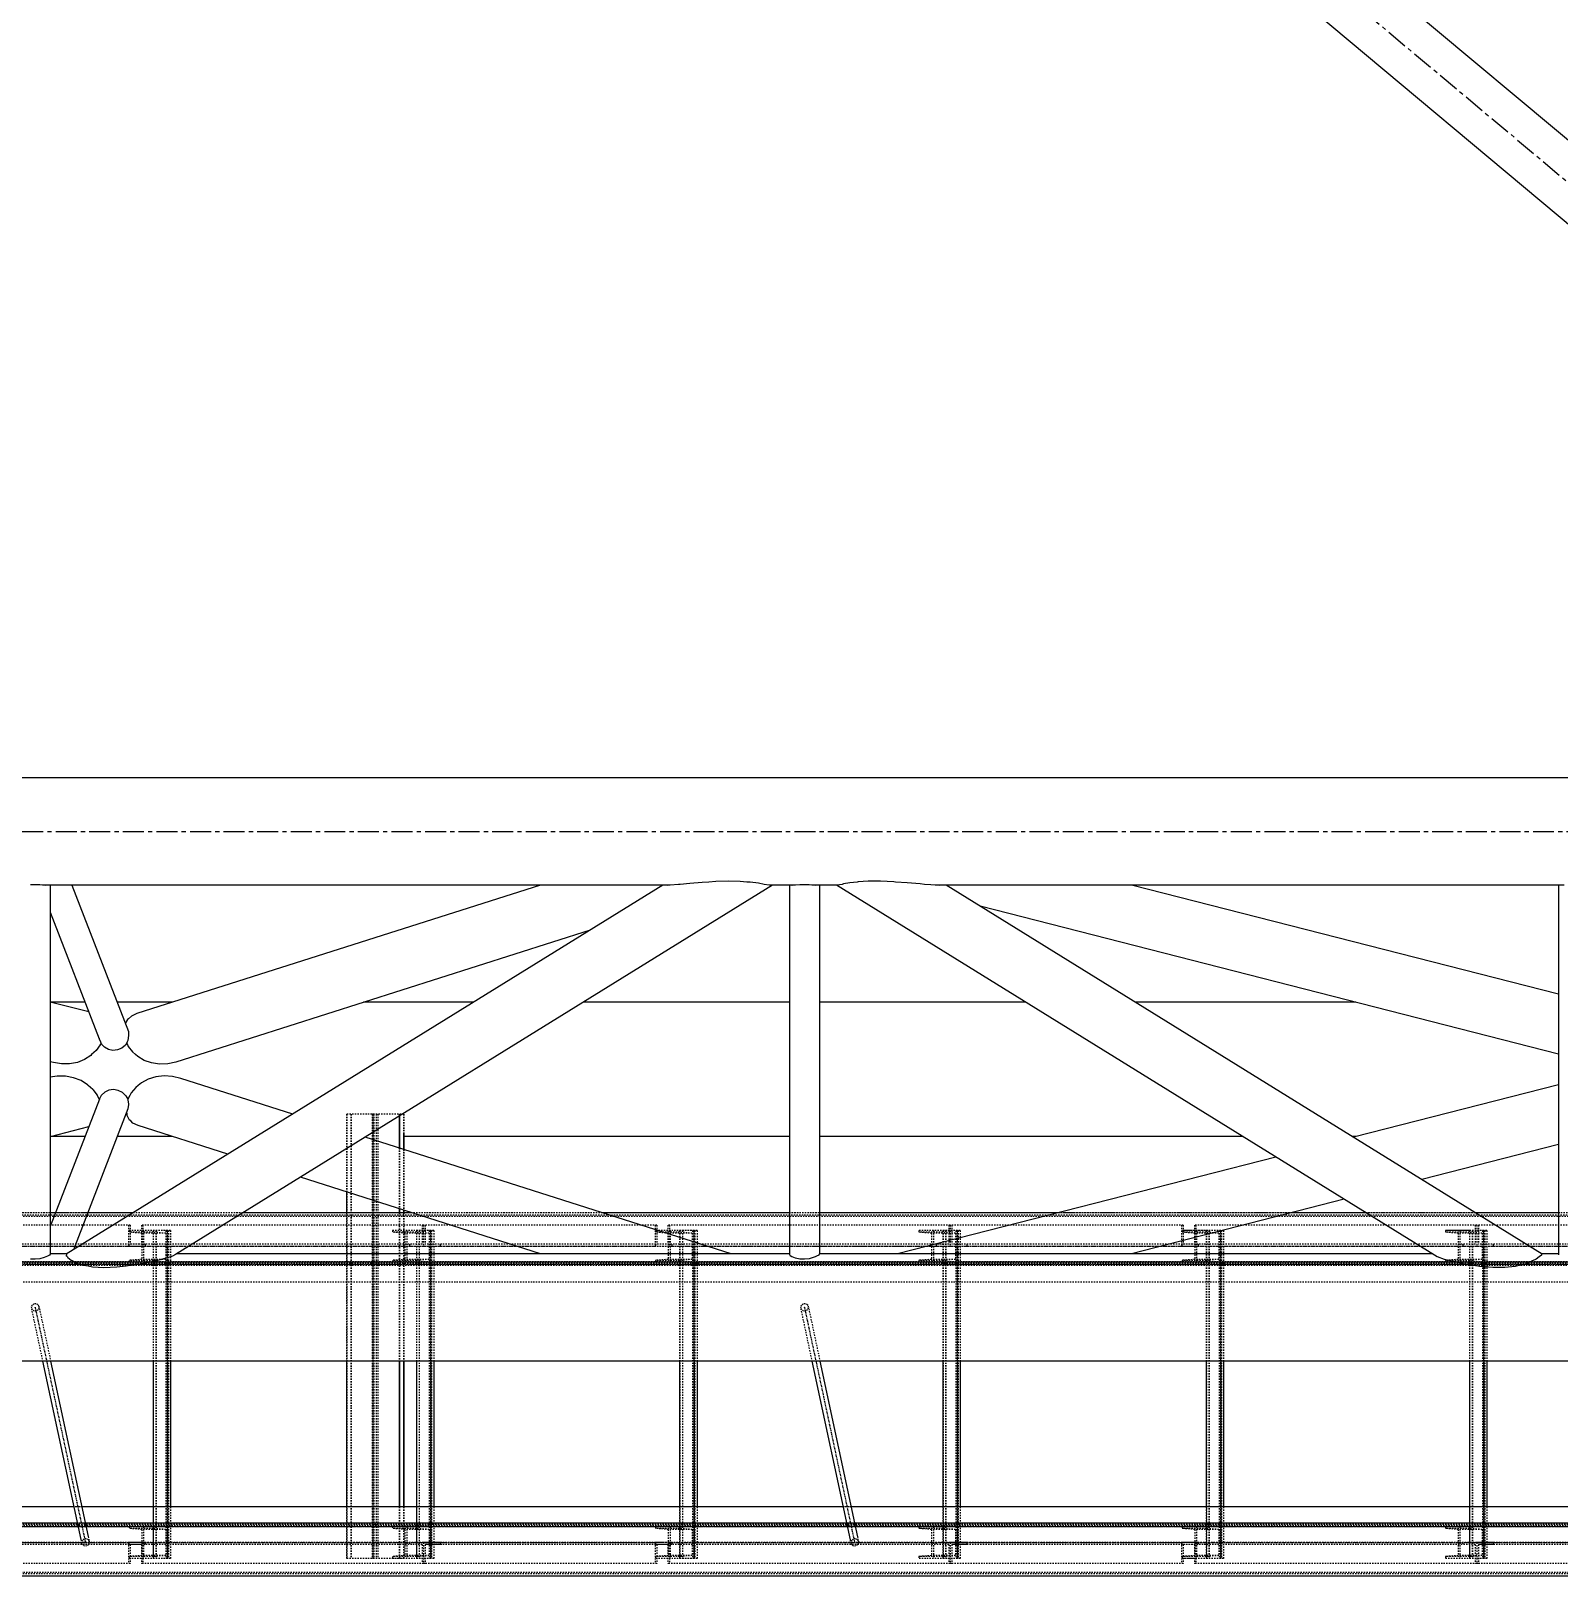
# Model space of a CAD drawing. Header units: millimetres. Extents: x 5143 to 30813, y 232 to 21408.
# Drawn here: x 10965 to 11543, y 4069 to 4653 of the extents above; entities that cross this region are included whole.
import ezdxf

# ---------------------------------------------------------------- set-up
doc = ezdxf.new("R2010")
doc.units = ezdxf.units.MM
doc.header["$LTSCALE"] = 0.25
for name, pattern in [('CENTER', [50.8, 31.75, -6.35, 6.35, -6.35]), ('XKITLINE00', [0]), ('XKITLINE02', [4, 2, -2]), ('XKITLINE03', [6, 3, -1, 1, -1])]:
    doc.linetypes.add(name, pattern=pattern)

msp = doc.modelspace()

# ---------------------------------------------------------------- linework, layer by layer
at = {"color": 8, "linetype": 'CENTER'}
for p in [(10096.38, 5810.27), (10454.12, 4350.27)]:
    msp.add_line(p, (11840, 4350.27), dxfattribs=at)
at = {"color": 8, "linetype": 'XKITLINE00'}
for p, q in [((11763.8, 4429.97), (10987.16, 5080.27)), ((11763.8, 4398.19), (10968.19, 5064.39)), ((11718.31, 4370.57), (10454.12, 4370.57)), ((10967.03, 4330.07), (10965.27, 4330.06)), ((10968.79, 4330.03), (10967.03, 4330.07)), ((10970.38, 4329.94), (10968.79, 4330.03)), ((11207.25, 4329.97), (10969.81, 4329.97)), ((10971.07, 4329.87), (10970.38, 4329.94)), ((10971.32, 4329.95), (10970.82, 4329.9)), ((10971.64, 4329.93), (10971.07, 4329.87)), ((10971.48, 4329.97), (10971.32, 4329.95)), ((10971.91, 4329.97), (10971.64, 4329.93)), ((10972.73, 4329.97), (10972.73, 4190.41)), ((11204.46, 4329.97), (10978.8, 4190.38)), ((10980.93, 4329.97), (11002.28, 4274.67)), ((11158.16, 4329.97), (11005.54, 4281.39)), ((11245.95, 4329.97), (11020.17, 4190.31)), ((11206.25, 4329.87), (11205.46, 4329.97)), ((11207.24, 4329.97), (11206.25, 4329.87)), ((11206.81, 4329.93), (11206.45, 4329.97)), ((11210.35, 4330.16), (11207.24, 4329.97)), ((11211, 4330.19), (11210.35, 4330.16)), ((11214.63, 4330.61), (11211, 4330.19)), ((11219.39, 4330.99), (11214.63, 4330.61)), ((11221.8, 4331.11), (11219.39, 4330.99)), ((11224.45, 4331.34), (11221.8, 4331.11)), ((11229.38, 4331.5), (11224.45, 4331.34)), ((11233.76, 4331.38), (11229.38, 4331.5)), ((11236.18, 4331.11), (11233.76, 4331.38)), ((11237.47, 4331.04), (11236.18, 4331.11)), ((11240.61, 4330.68), (11237.47, 4331.04)), ((11242.83, 4330.19), (11240.61, 4330.68)), ((11244.68, 4330), (11242.83, 4330.19)), ((11245.18, 4329.87), (11244.68, 4330)), ((11254.39, 4329.97), (11244.78, 4329.97)), ((11244.85, 4329.96), (11244.83, 4329.96)), ((11245.77, 4329.95), (11245.18, 4329.87)), ((11245.82, 4329.97), (11245.77, 4329.95)), ((11252.32, 4329.97), (11252.32, 4190.23)), ((11253.3, 4329.87), (11252.68, 4329.97)), ((11253.56, 4329.91), (11253.14, 4329.97)), ((11253.41, 4329.89), (11253.3, 4329.87)), ((11254.67, 4330), (11253.41, 4329.89)), ((11256.26, 4330.06), (11254.67, 4330)), ((11258.02, 4330.07), (11256.26, 4330.06)), ((11259.78, 4330.03), (11258.02, 4330.07)), ((11261.37, 4329.94), (11259.78, 4330.03)), ((11270.77, 4329.97), (11260.78, 4329.97)), ((11262.06, 4329.87), (11261.37, 4329.94)), ((11262.31, 4329.95), (11261.81, 4329.9)), ((11262.63, 4329.93), (11262.06, 4329.87)), ((11262.47, 4329.97), (11262.31, 4329.95)), ((11262.89, 4329.97), (11262.63, 4329.93)), ((11263.72, 4329.97), (11263.72, 4190.41)), ((11496.3, 4190.05), (11270.09, 4329.97)), ((11270.37, 4329.88), (11270.16, 4329.97)), ((11271.23, 4330.08), (11270.38, 4329.88)), ((11272.34, 4330.18), (11271.23, 4330.08)), ((11272.86, 4330.41), (11272.34, 4330.18)), ((11275.17, 4330.84), (11272.86, 4330.41)), ((11277.97, 4331.1), (11275.17, 4330.84)), ((11278.35, 4331.18), (11277.97, 4331.1)), ((11282.16, 4331.46), (11278.35, 4331.18)), ((11286.74, 4331.45), (11282.16, 4331.46)), ((11291.86, 4331.17), (11286.74, 4331.45)), ((11292.5, 4331.1), (11291.86, 4331.17)), ((11296.91, 4330.83), (11292.5, 4331.1)), ((11301.75, 4330.4), (11296.91, 4330.83)), ((11303.48, 4330.18), (11301.75, 4330.4)), ((11305.82, 4330.08), (11303.48, 4330.18)), ((11308.94, 4329.88), (11305.82, 4330.08)), ((11545.39, 4329.97), (11307.45, 4329.97)), ((11308.78, 4329.97), (11308.35, 4329.92)), ((11308.99, 4329.87), (11308.94, 4329.88)), ((11309.73, 4329.97), (11308.99, 4329.87)), ((11537.1, 4190.47), (11311.58, 4329.97)), ((11543.31, 4288.67), (11381.68, 4329.97)), ((11543.31, 4329.97), (11543.31, 4190.13)), ((10972.73, 4319.79), (10991.26, 4271.78)), ((11543.31, 4266.07), (11324.5, 4321.98)), ((11177, 4312.99), (11020.2, 4263.07)), ((10987.39, 4282.01), (10972.73, 4285.76)), ((10985.97, 4285.67), (10973.05, 4285.67)), ((11019.01, 4285.67), (10998.03, 4285.67)), ((11132.84, 4285.67), (11091.2, 4285.67)), ((11252.32, 4285.67), (11174.33, 4285.67)), ((11341.71, 4285.67), (11263.72, 4285.67)), ((11466.58, 4285.67), (11383.2, 4285.67)), ((11002.02, 4279.17), (11001.12, 4277.69)), ((11002.34, 4279.43), (11002.02, 4279.17)), ((11003.48, 4280.47), (11002.34, 4279.43)), ((11005.54, 4281.39), (11003.48, 4280.47)), ((10991.23, 4272.05), (10991.26, 4271.78)), ((10991.26, 4271.78), (10991.74, 4270.66)), ((11002.39, 4273.04), (11002.05, 4271.16)), ((11002.28, 4274.67), (11002.37, 4273.34)), ((11002.37, 4273.34), (11002.39, 4273.04)), ((10988.06, 4265.54), (10985.74, 4264)), ((10988.39, 4265.89), (10988.06, 4265.54)), ((10990.09, 4267.41), (10988.39, 4265.89)), ((10991.59, 4269.53), (10990.09, 4267.41)), ((10991.66, 4269.71), (10991.59, 4269.53)), ((10991.94, 4270.22), (10991.66, 4269.71)), ((10991.74, 4270.66), (10991.99, 4270.07)), ((10992.06, 4269.92), (10992.25, 4269.71)), ((10992.25, 4269.71), (10993.21, 4268.65)), ((10994.72, 4267.8), (10993.21, 4268.65)), ((10996.45, 4267.44), (10994.72, 4267.8)), ((10998.22, 4267.62), (10996.45, 4267.44)), ((10999.86, 4268.31), (10998.22, 4267.62)), ((11001.21, 4269.46), (10999.86, 4268.31)), ((11001.37, 4269.71), (11001.21, 4269.46)), ((11001.61, 4270.06), (11001.37, 4269.71)), ((11001.84, 4270.67), (11001.61, 4270.06)), ((11001.67, 4270.24), (11001.96, 4269.71)), ((11002.05, 4271.16), (11001.84, 4270.67)), ((11001.96, 4269.71), (11002.26, 4268.96)), ((11002.26, 4268.96), (11003.82, 4266.89)), ((11005.02, 4265.88), (11003.82, 4266.89)), ((11005.84, 4265.1), (11005.02, 4265.88)), ((10973.91, 4262.85), (10972.73, 4263.15)), ((10976.95, 4262.34), (10973.91, 4262.85)), ((10980.04, 4262.36), (10976.95, 4262.34)), ((10983.02, 4262.93), (10980.04, 4262.36)), ((10985.74, 4264), (10983.02, 4262.93)), ((11008.25, 4263.68), (11005.84, 4265.1)), ((11011.03, 4262.73), (11008.25, 4263.68)), ((11014.05, 4262.3), (11011.03, 4262.73)), ((11017.16, 4262.42), (11014.05, 4262.3)), ((11020.2, 4263.07), (11017.16, 4262.42)), ((10975.3, 4257.75), (10972.73, 4257.34)), ((10978.51, 4257.71), (10975.3, 4257.75)), ((10981.59, 4257.13), (10978.51, 4257.71)), ((10984.41, 4256.04), (10981.59, 4257.13)), ((10986.8, 4254.5), (10984.41, 4256.04)), ((10986.8, 4254.5), (10987.13, 4254.16)), ((10988.9, 4252.64), (10987.13, 4254.16)), ((11006.02, 4254.16), (11005.09, 4253.46)), ((11007.21, 4255.2), (11006.02, 4254.16)), ((11009.75, 4256.56), (11007.21, 4255.2)), ((11012.66, 4257.44), (11009.75, 4256.56)), ((11015.79, 4257.79), (11012.66, 4257.44)), ((11018.99, 4257.6), (11015.79, 4257.79)), ((11022.1, 4256.87), (11018.99, 4257.6)), ((11064.47, 4243.38), (11022.1, 4256.87)), ((11543.31, 4254.48), (11465.69, 4234.65)), ((10991.33, 4249.05), (10972.73, 4200.86)), ((10988.9, 4252.64), (10990.46, 4250.52)), ((10990.46, 4250.52), (10990.52, 4250.37)), ((10990.52, 4250.37), (10991.3, 4249)), ((10991.38, 4249.14), (10991.33, 4249.05)), ((10992.04, 4250.37), (10991.38, 4249.14)), ((10992.11, 4250.51), (10992.04, 4250.37)), ((10993.36, 4251.69), (10992.11, 4250.51)), ((10994.93, 4252.43), (10993.36, 4251.69)), ((10996.69, 4252.66), (10994.93, 4252.43)), ((10998.44, 4252.36), (10996.69, 4252.66)), ((11000.03, 4251.56), (10998.44, 4252.36)), ((11001.26, 4250.37), (11000.03, 4251.56)), ((11001.3, 4250.33), (11001.26, 4250.37)), ((11001.3, 4250.33), (11002.05, 4249.04)), ((11002.05, 4249.04), (11002.13, 4248.82)), ((11002.21, 4249.26), (11002.1, 4248.89)), ((11002.13, 4248.82), (11002.34, 4247.09)), ((11002.89, 4250.37), (11002.21, 4249.26)), ((11003.4, 4251.44), (11002.89, 4250.37)), ((11005.09, 4253.46), (11003.4, 4251.44)), ((11002.14, 4245.43), (10981.56, 4192.09)), ((11001.58, 4243.98), (11001.68, 4243.59)), ((11001.68, 4243.59), (11001.73, 4242.95)), ((11001.73, 4242.95), (11002.63, 4241.27)), ((11002.36, 4246.97), (11002.14, 4245.43)), ((11002.34, 4247.09), (11002.36, 4246.97)), ((10987.26, 4238.51), (10972.73, 4234.79)), ((11003.2, 4240.78), (11002.63, 4241.27)), ((11004.03, 4239.95), (11003.2, 4240.78)), ((11006.02, 4239.01), (11004.03, 4239.95)), ((11039.94, 4228.21), (11006.02, 4239.01)), ((10985.86, 4234.87), (10973.05, 4234.87)), ((11019.01, 4234.87), (10998.07, 4234.87)), ((11230.35, 4190.57), (11091.87, 4234.66)), ((11252.32, 4234.87), (11106.43, 4234.87)), ((11423.83, 4234.87), (11263.72, 4234.87)), ((11466.58, 4234.87), (11465.32, 4234.87)), ((11543.31, 4231.88), (11491.55, 4218.65)), ((11436.33, 4227.14), (11293.23, 4190.57)), ((11158.16, 4190.57), (11067.34, 4219.49)), ((11462.19, 4211.15), (11381.68, 4190.57)), ((10971.64, 4189.61), (10971.07, 4189.45)), ((10972.45, 4190.04), (10971.64, 4189.61)), ((10972.65, 4190.37), (10972.45, 4190.04)), ((10972.73, 4190.41), (10972.65, 4190.37)), ((10979.1, 4190.57), (10972.73, 4190.57)), ((10978.84, 4190.37), (10978.73, 4189.79)), ((10979.24, 4189.45), (10978.73, 4189.79)), ((10978.84, 4190.37), (10978.8, 4190.38)), ((11019.01, 4189.68), (11018.17, 4189.45)), ((11020.17, 4190.31), (11019.01, 4189.68)), ((11252.32, 4190.57), (11020.59, 4190.57)), ((11252.32, 4190.23), (11252.6, 4189.79)), ((11253.3, 4189.45), (11252.6, 4189.79)), ((11262.63, 4189.61), (11262.06, 4189.45)), ((11263.44, 4190.04), (11262.63, 4189.61)), ((11263.64, 4190.37), (11263.44, 4190.04)), ((11263.72, 4190.41), (11263.64, 4190.37)), ((11495.45, 4190.57), (11263.72, 4190.57)), ((11497.4, 4189.45), (11496.3, 4190.05)), ((11536.88, 4190.05), (11536.01, 4189.45)), ((11537.1, 4190.47), (11536.82, 4190.37)), ((11536.82, 4190.37), (11536.88, 4190.05)), ((11543.31, 4190.57), (11536.94, 4190.57)), ((10967.03, 4188.52), (10965.27, 4188.57)), ((10968.79, 4188.71), (10967.03, 4188.52)), ((10970.38, 4189.13), (10968.79, 4188.71)), ((10971.07, 4189.45), (10970.38, 4189.13)), ((10979.24, 4189.45), (10979.35, 4189)), ((10980.66, 4188.08), (10979.35, 4189)), ((10981.07, 4187.95), (10980.66, 4188.08)), ((10982.51, 4187.03), (10981.07, 4187.95)), ((10985.28, 4186.18), (10982.51, 4187.03)), ((10987.08, 4185.91), (10985.28, 4186.18)), ((10988.76, 4185.54), (10987.08, 4185.91)), ((10992.97, 4185.26), (10988.76, 4185.54)), ((10997.86, 4185.46), (10992.97, 4185.26)), ((11001.46, 4185.91), (10997.86, 4185.46)), ((11003.1, 4186.07), (11001.46, 4185.91)), ((11008.12, 4186.87), (11003.1, 4186.07)), ((11012.88, 4187.95), (11008.12, 4186.87)), ((11016.48, 4188.84), (11012.88, 4187.95)), ((11018.17, 4189.45), (11016.48, 4188.84)), ((11253.41, 4189.36), (11253.3, 4189.45)), ((11254.67, 4188.86), (11253.41, 4189.36)), ((11256.26, 4188.57), (11254.67, 4188.86)), ((11258.02, 4188.52), (11256.26, 4188.57)), ((11259.78, 4188.71), (11258.02, 4188.52)), ((11261.37, 4189.12), (11259.78, 4188.71)), ((11262.06, 4189.45), (11261.37, 4189.12)), ((11500.2, 4188.44), (11497.47, 4189.41)), ((11502.29, 4187.95), (11500.2, 4188.44)), ((11503.95, 4187.46), (11502.29, 4187.95)), ((11508.52, 4186.49), (11503.95, 4187.46)), ((11512.7, 4185.91), (11508.52, 4186.49)), ((11513.39, 4185.79), (11512.7, 4185.91)), ((11518.41, 4185.32), (11513.39, 4185.79)), ((11522.98, 4185.32), (11518.41, 4185.32)), ((11526.87, 4185.8), (11522.98, 4185.32)), ((11527.24, 4185.91), (11526.87, 4185.8)), ((11530.24, 4186.5), (11527.24, 4185.91)), ((11532.81, 4187.47), (11530.24, 4186.5)), ((11533.44, 4187.95), (11532.81, 4187.47)), ((11534.77, 4188.46), (11533.44, 4187.95)), ((11536.01, 4189.42), (11534.77, 4188.46)), ((11536.01, 4189.45), (11536.01, 4189.42)), ((11718.3, 4149.97), (10454.11, 4149.97))]:
    msp.add_line(p, q, dxfattribs=at)
at = {"color": 3, "linetype": 'XKITLINE02'}
for p, q in [((11106.43, 4243.37), (11084.78, 4243.37)), ((11084.78, 4243.37), (11084.78, 4213.93)), ((11084.87, 4243.37), (11084.87, 4075.37)), ((11086.42, 4243.37), (11086.42, 4075.37)), ((11086.51, 4243.37), (11086.51, 4075.37)), ((11094.51, 4243.37), (11094.51, 4075.37)), ((11095.16, 4243.37), (11095.16, 4075.37)), ((11096.05, 4243.37), (11096.05, 4075.37)), ((11096.7, 4243.37), (11096.7, 4075.37)), ((11104.7, 4243.37), (11104.7, 4242.6)), ((11104.79, 4243.37), (11104.79, 4242.66)), ((11106.34, 4243.37), (11106.34, 4236.02)), ((11106.43, 4243.37), (11106.43, 4235.77)), ((11104.7, 4230.58), (11104.7, 4207.59)), ((11104.79, 4230.55), (11104.79, 4207.57)), ((11106.34, 4230.06), (11106.34, 4207.07)), ((11106.43, 4230.03), (11106.43, 4207.04)), ((11628.98, 4204.69), (10722.23, 4204.69)), ((11629.48, 4205.22), (10723.38, 4205.22)), ((11628.62, 4206.07), (10771.91, 4206.07)), ((11002.97, 4201.36), (10914.8, 4201.36)), ((10972.73, 4206.07), (10961.33, 4206.07)), ((10986.95, 4206.07), (10974.75, 4206.07)), ((11002.97, 4201.36), (10996.54, 4201.36)), ((11002.35, 4201.36), (11002.35, 4193.36)), ((11002.97, 4201.36), (11002.97, 4194.16)), ((11045.65, 4206.07), (11004.16, 4206.07)), ((11113.97, 4201.36), (11007.24, 4201.36)), ((11007.24, 4201.36), (11007.24, 4194.16)), ((11007.77, 4201.36), (11007.77, 4193.36)), ((11084.78, 4206.07), (11084.78, 4149.97)), ((11104.7, 4206.07), (11104.7, 4149.97)), ((11104.79, 4206.07), (11104.79, 4149.97)), ((11106.34, 4206.07), (11106.34, 4149.97)), ((11106.43, 4206.07), (11106.43, 4149.97)), ((11181.66, 4206.07), (11109.47, 4206.07)), ((11113.45, 4201.36), (11113.45, 4194.16)), ((11113.97, 4201.36), (11113.45, 4201.36)), ((11113.97, 4201.36), (11113.97, 4193.36)), ((11202.15, 4201.36), (11113.97, 4201.36)), ((11113.97, 4201.36), (11113.97, 4193.36)), ((11114.6, 4201.36), (11114.6, 4194.16)), ((11202.15, 4201.36), (11201.52, 4201.36)), ((11201.52, 4201.36), (11201.52, 4193.36)), ((11202.15, 4201.36), (11202.15, 4194.16)), ((11313.15, 4201.36), (11206.41, 4201.36)), ((11206.41, 4201.36), (11206.41, 4194.16)), ((11206.94, 4201.36), (11206.94, 4193.36)), ((11263.72, 4206.07), (11252.32, 4206.07)), ((11312.62, 4201.36), (11312.62, 4194.16)), ((11313.15, 4201.36), (11312.62, 4201.36)), ((11401.32, 4201.36), (11313.15, 4201.36)), ((11313.15, 4201.36), (11313.15, 4193.36)), ((11313.15, 4201.36), (11313.15, 4193.36)), ((11313.77, 4201.36), (11313.77, 4194.16)), ((11442.33, 4206.07), (11353.89, 4206.07)), ((11401.32, 4201.36), (11400.69, 4201.36)), ((11400.69, 4201.36), (11400.69, 4193.36)), ((11401.32, 4201.36), (11401.32, 4194.16)), ((11510.36, 4201.36), (11405.58, 4201.36)), ((11405.58, 4201.36), (11405.58, 4194.16)), ((11406.11, 4201.36), (11406.11, 4193.36)), ((11511.88, 4206.07), (11470.39, 4206.07)), ((11512.32, 4201.36), (11510.36, 4201.36)), ((11511.79, 4201.36), (11511.79, 4194.16)), ((11512.32, 4201.36), (11512.32, 4193.36)), ((11600.49, 4201.36), (11512.32, 4201.36)), ((11512.32, 4201.36), (11512.32, 4193.36)), ((11512.95, 4201.36), (11512.95, 4194.16)), ((11554.71, 4206.07), (11543.31, 4206.07)), ((11017.13, 4199.38), (11002.55, 4199.38)), ((11002.55, 4199.38), (11002.55, 4198.7)), ((11011.65, 4198.7), (11002.55, 4198.7)), ((11007.33, 4198.31), (11002.55, 4198.7)), ((11016.43, 4198.31), (11007.33, 4198.31)), ((11007.33, 4198.31), (11007.33, 4188.44)), ((11008.03, 4199.38), (11008.03, 4187.38)), ((11011.65, 4199.38), (11011.65, 4198.7)), ((11011.65, 4199.38), (11011.65, 4149.97)), ((11018.22, 4199.38), (11011.65, 4199.38)), ((11016.43, 4198.31), (11011.65, 4198.7)), ((11011.71, 4199.38), (11011.71, 4075.37)), ((11012.68, 4199.38), (11012.68, 4075.37)), ((11012.74, 4199.38), (11012.74, 4075.37)), ((11016.43, 4198.31), (11016.43, 4188.44)), ((11016.52, 4199.38), (11016.52, 4075.37)), ((11017.13, 4199.38), (11017.13, 4187.38)), ((11017.13, 4199.38), (11017.13, 4149.97)), ((11017.42, 4199.38), (11017.42, 4075.37)), ((11018.22, 4199.38), (11018.22, 4149.97)), ((11116.71, 4199.38), (11102.14, 4199.38)), ((11102.14, 4199.38), (11102.14, 4198.7)), ((11111.23, 4198.7), (11102.14, 4198.7)), ((11106.92, 4198.31), (11102.14, 4198.7)), ((11116.01, 4198.31), (11106.92, 4198.31)), ((11106.92, 4198.31), (11106.92, 4188.44)), ((11107.62, 4199.38), (11107.62, 4187.38)), ((11111.23, 4199.38), (11111.23, 4149.97)), ((11117.8, 4199.38), (11111.23, 4199.38)), ((11111.23, 4199.38), (11111.23, 4198.7)), ((11116.01, 4198.31), (11111.23, 4198.7)), ((11111.3, 4199.38), (11111.3, 4075.37)), ((11112.26, 4199.38), (11112.26, 4075.37)), ((11112.33, 4199.38), (11112.33, 4075.37)), ((11116.01, 4198.31), (11116.01, 4188.44)), ((11116.11, 4199.38), (11116.11, 4075.37)), ((11116.71, 4199.38), (11116.71, 4149.97)), ((11116.71, 4199.38), (11116.71, 4187.38)), ((11117.01, 4199.38), (11117.01, 4075.37)), ((11117.8, 4199.38), (11117.8, 4149.97)), ((11216.3, 4199.38), (11201.73, 4199.38)), ((11201.73, 4199.38), (11201.73, 4198.7)), ((11210.82, 4198.7), (11201.73, 4198.7)), ((11206.51, 4198.31), (11201.73, 4198.7)), ((11215.6, 4198.31), (11206.51, 4198.31)), ((11206.51, 4198.31), (11206.51, 4188.44)), ((11207.2, 4199.38), (11207.2, 4187.38)), ((11210.82, 4199.38), (11210.82, 4149.97)), ((11217.39, 4199.38), (11210.82, 4199.38)), ((11210.82, 4199.38), (11210.82, 4198.7)), ((11215.6, 4198.31), (11210.82, 4198.7)), ((11210.88, 4199.38), (11210.88, 4075.37)), ((11211.85, 4199.38), (11211.85, 4075.37)), ((11211.91, 4199.38), (11211.91, 4075.37)), ((11215.6, 4198.31), (11215.6, 4188.44)), ((11215.7, 4199.38), (11215.7, 4075.37)), ((11216.3, 4199.38), (11216.3, 4149.97)), ((11216.3, 4199.38), (11216.3, 4187.38)), ((11216.59, 4199.38), (11216.59, 4075.37)), ((11217.39, 4199.38), (11217.39, 4149.97)), ((11315.88, 4199.38), (11301.31, 4199.38)), ((11301.31, 4199.38), (11301.31, 4198.7)), ((11310.41, 4198.7), (11301.31, 4198.7)), ((11306.09, 4198.31), (11301.31, 4198.7)), ((11315.19, 4198.31), (11306.09, 4198.31)), ((11306.09, 4198.31), (11306.09, 4188.44)), ((11306.79, 4199.38), (11306.79, 4187.38)), ((11310.41, 4199.38), (11310.41, 4149.97)), ((11316.97, 4199.38), (11310.41, 4199.38)), ((11310.41, 4199.38), (11310.41, 4198.7)), ((11315.19, 4198.31), (11310.41, 4198.7)), ((11310.47, 4199.38), (11310.47, 4075.37)), ((11311.44, 4199.38), (11311.44, 4075.37)), ((11311.5, 4199.38), (11311.5, 4075.37)), ((11315.19, 4198.31), (11315.19, 4188.44)), ((11315.28, 4199.38), (11315.28, 4075.37)), ((11315.88, 4199.38), (11315.88, 4149.97)), ((11315.88, 4199.38), (11315.88, 4187.38)), ((11316.18, 4199.38), (11316.18, 4075.37)), ((11316.97, 4199.38), (11316.97, 4149.97)), ((11415.47, 4199.38), (11400.9, 4199.38)), ((11409.75, 4199.38), (11400.9, 4199.38)), ((11400.9, 4199.38), (11400.9, 4198.7)), ((11409.99, 4198.7), (11400.9, 4198.7)), ((11405.68, 4198.31), (11400.9, 4198.7)), ((11414.77, 4198.31), (11405.68, 4198.31)), ((11405.68, 4198.31), (11405.68, 4188.44)), ((11406.37, 4199.38), (11406.37, 4187.38)), ((11409.99, 4199.38), (11409.99, 4198.7)), ((11409.99, 4199.38), (11409.99, 4149.97)), ((11416.56, 4199.38), (11409.99, 4199.38)), ((11414.77, 4198.31), (11409.99, 4198.7)), ((11410.05, 4199.38), (11410.05, 4075.37)), ((11411.02, 4199.38), (11411.02, 4075.37)), ((11411.08, 4199.38), (11411.08, 4075.37)), ((11414.77, 4198.31), (11414.77, 4188.44)), ((11414.87, 4199.38), (11414.87, 4075.37)), ((11415.47, 4199.38), (11415.47, 4187.38)), ((11415.47, 4199.38), (11415.47, 4149.97)), ((11415.77, 4199.38), (11415.77, 4075.37)), ((11416.56, 4199.38), (11416.56, 4149.97)), ((11515.06, 4199.38), (11500.48, 4199.38)), ((11509.43, 4199.38), (11500.48, 4199.38)), ((11500.48, 4199.38), (11500.48, 4198.7)), ((11509.58, 4198.7), (11500.48, 4198.7)), ((11505.26, 4198.31), (11500.48, 4198.7)), ((11514.36, 4198.31), (11505.26, 4198.31)), ((11505.26, 4198.31), (11505.26, 4188.44)), ((11505.96, 4199.38), (11505.96, 4187.38)), ((11509.58, 4199.38), (11509.58, 4149.97)), ((11516.15, 4199.38), (11509.58, 4199.38)), ((11509.58, 4199.38), (11509.58, 4198.7)), ((11514.36, 4198.31), (11509.58, 4198.7)), ((11509.64, 4199.38), (11509.64, 4075.37)), ((11510.61, 4199.38), (11510.61, 4075.37)), ((11510.67, 4199.38), (11510.67, 4075.37)), ((11514.36, 4198.31), (11514.36, 4188.44)), ((11514.45, 4199.38), (11514.45, 4075.37)), ((11515.06, 4199.38), (11515.06, 4149.97)), ((11515.06, 4199.38), (11515.06, 4187.38)), ((11515.35, 4199.38), (11515.35, 4075.37)), ((11516.15, 4199.38), (11516.15, 4149.97)), ((11008.63, 4193.36), (10914.8, 4193.36)), ((11008.63, 4194.16), (10915.43, 4194.16)), ((11008.63, 4193.36), (11002.35, 4193.36)), ((11113.45, 4194.16), (11002.49, 4194.16)), ((11002.49, 4194.16), (11002.49, 4193.36)), ((11113.97, 4193.36), (11002.49, 4193.36)), ((11008.63, 4194.16), (11002.97, 4194.16)), ((11008.63, 4194.16), (11008.63, 4193.36)), ((11108.69, 4194.16), (11108.69, 4193.36)), ((11113.45, 4194.16), (11108.69, 4194.16)), ((11113.97, 4193.36), (11108.69, 4193.36)), ((11207.8, 4193.36), (11113.97, 4193.36)), ((11207.8, 4194.16), (11114.6, 4194.16)), ((11120.25, 4194.16), (11120.25, 4193.36)), ((11207.8, 4193.36), (11201.52, 4193.36)), ((11311.81, 4194.16), (11201.66, 4194.16)), ((11201.66, 4194.16), (11201.66, 4193.36)), ((11308.68, 4193.36), (11201.66, 4193.36)), ((11207.8, 4194.16), (11202.15, 4194.16)), ((11207.8, 4194.16), (11207.8, 4193.36)), ((11313.15, 4193.36), (11305.32, 4193.36)), ((11307.87, 4194.16), (11307.87, 4193.36)), ((11312.62, 4194.16), (11307.87, 4194.16)), ((11406.97, 4193.36), (11313.15, 4193.36)), ((11406.97, 4194.16), (11313.77, 4194.16)), ((11319.43, 4194.16), (11319.43, 4193.36)), ((11406.97, 4194.16), (11391.5, 4194.16)), ((11406.97, 4193.36), (11400.69, 4193.36)), ((11511.79, 4194.16), (11400.83, 4194.16)), ((11400.83, 4194.16), (11400.83, 4193.36)), ((11512.32, 4193.36), (11400.83, 4193.36)), ((11406.97, 4194.16), (11406.97, 4193.36)), ((11507.04, 4194.16), (11507.04, 4193.36)), ((11511.79, 4194.16), (11507.04, 4194.16)), ((11512.32, 4193.36), (11507.04, 4193.36)), ((11606.14, 4193.36), (11512.32, 4193.36)), ((11606.14, 4194.16), (11512.95, 4194.16)), ((11518.6, 4194.16), (11518.6, 4193.36)), ((11636.37, 4187.37), (10492, 4187.37)), ((11634.04, 4186.52), (10492.13, 4186.52)), ((11641.67, 4187.37), (10606.3, 4187.37)), ((11641.69, 4186.52), (10606.3, 4186.52)), ((11633.47, 4186.07), (10703.06, 4186.07)), ((11632.58, 4187.46), (10704.55, 4187.46)), ((11633.3, 4186.92), (10704.61, 4186.92)), ((11007.33, 4188.44), (11002.55, 4188.06)), ((11011.65, 4188.06), (11002.55, 4188.06)), ((11002.55, 4188.06), (11002.55, 4187.38)), ((11017.13, 4187.38), (11002.55, 4187.38)), ((11016.43, 4188.44), (11007.33, 4188.44)), ((11016.43, 4188.44), (11011.65, 4188.06)), ((11011.65, 4188.06), (11011.65, 4187.38)), ((11106.92, 4188.44), (11102.14, 4188.06)), ((11111.23, 4188.06), (11102.14, 4188.06)), ((11102.14, 4188.06), (11102.14, 4187.38)), ((11116.71, 4187.38), (11102.14, 4187.38)), ((11116.01, 4188.44), (11106.92, 4188.44)), ((11116.01, 4188.44), (11111.23, 4188.06)), ((11111.23, 4188.06), (11111.23, 4187.38)), ((11206.51, 4188.44), (11201.73, 4188.06)), ((11210.82, 4188.06), (11201.73, 4188.06)), ((11201.73, 4188.06), (11201.73, 4187.38)), ((11216.3, 4187.38), (11201.73, 4187.38)), ((11215.6, 4188.44), (11206.51, 4188.44)), ((11215.6, 4188.44), (11210.82, 4188.06)), ((11210.82, 4188.06), (11210.82, 4187.38)), ((11306.09, 4188.44), (11301.31, 4188.06)), ((11310.41, 4188.06), (11301.31, 4188.06)), ((11301.31, 4188.06), (11301.31, 4187.38)), ((11315.88, 4187.38), (11301.31, 4187.38)), ((11315.19, 4188.44), (11306.09, 4188.44)), ((11315.19, 4188.44), (11310.41, 4188.06)), ((11310.41, 4188.06), (11310.41, 4187.38)), ((11405.68, 4188.44), (11400.9, 4188.06)), ((11409.99, 4188.06), (11400.9, 4188.06)), ((11400.9, 4188.06), (11400.9, 4187.38)), ((11415.47, 4187.38), (11400.9, 4187.38)), ((11414.77, 4188.44), (11405.68, 4188.44)), ((11414.77, 4188.44), (11409.99, 4188.06)), ((11409.99, 4188.06), (11409.99, 4187.38)), ((11505.26, 4188.44), (11500.48, 4188.06)), ((11509.58, 4188.06), (11500.48, 4188.06)), ((11500.48, 4188.06), (11500.48, 4187.38)), ((11515.06, 4187.38), (11500.48, 4187.38)), ((11514.36, 4188.44), (11505.26, 4188.44)), ((11514.36, 4188.44), (11509.58, 4188.06)), ((11509.58, 4188.06), (11509.58, 4187.38)), ((11642.97, 4179.87), (10492, 4179.87)), ((10965.91, 4171.15), (10965.56, 4170.5)), ((10965.56, 4170.5), (10965.61, 4169.79)), ((10965.61, 4169.79), (10966.03, 4169.21)), ((10965.61, 4169.79), (10969.84, 4149.97)), ((10966.55, 4171.57), (10965.91, 4171.15)), ((10966.72, 4168.91), (10966.03, 4169.21)), ((10967.32, 4171.64), (10966.55, 4171.57)), ((10967.5, 4168.98), (10966.72, 4168.91)), ((10968.02, 4171.34), (10967.32, 4171.64)), ((10968.14, 4169.4), (10967.5, 4168.98)), ((10968.02, 4171.34), (10968.44, 4170.76)), ((10968.49, 4170.05), (10968.14, 4169.4)), ((10968.44, 4170.76), (10968.49, 4170.05)), ((10968.44, 4170.76), (10972.89, 4149.97)), ((11256.91, 4171.15), (11256.57, 4170.5)), ((11256.57, 4170.5), (11256.61, 4169.79)), ((11256.61, 4169.79), (11257.04, 4169.21)), ((11256.61, 4169.79), (11260.84, 4149.97)), ((11257.56, 4171.57), (11256.91, 4171.15)), ((11257.73, 4168.91), (11257.04, 4169.21)), ((11258.33, 4171.64), (11257.56, 4171.57)), ((11258.5, 4168.98), (11257.73, 4168.91)), ((11259.02, 4171.34), (11258.33, 4171.64)), ((11259.15, 4169.4), (11258.5, 4168.98)), ((11259.02, 4171.34), (11259.45, 4170.76)), ((11259.49, 4170.05), (11259.15, 4169.4)), ((11259.45, 4170.76), (11259.49, 4170.05)), ((11259.45, 4170.76), (11263.88, 4149.97)), ((11657.93, 4094.87), (10690.64, 4094.87)), ((10984.67, 4094.87), (10981.63, 4094.87)), ((11011.65, 4094.87), (11011.65, 4075.37)), ((11017.13, 4094.87), (11017.13, 4075.37)), ((11018.22, 4094.87), (11018.22, 4075.37)), ((11084.78, 4094.87), (11084.78, 4075.37)), ((11104.7, 4094.87), (11104.7, 4075.37)), ((11104.79, 4094.87), (11104.79, 4075.37)), ((11106.34, 4094.87), (11106.34, 4075.37)), ((11106.43, 4094.87), (11106.43, 4075.37)), ((11111.23, 4094.87), (11111.23, 4075.37)), ((11116.71, 4094.87), (11116.71, 4075.37)), ((11117.8, 4094.87), (11117.8, 4075.37)), ((11210.82, 4094.87), (11210.82, 4075.37)), ((11216.3, 4094.87), (11216.3, 4075.37)), ((11217.39, 4094.87), (11217.39, 4075.37)), ((11275.65, 4094.87), (11272.6, 4094.87)), ((11310.41, 4094.87), (11310.41, 4075.37)), ((11315.88, 4094.87), (11315.88, 4075.37)), ((11316.97, 4094.87), (11316.97, 4075.37)), ((11409.99, 4094.87), (11409.99, 4075.37)), ((11415.47, 4094.87), (11415.47, 4075.37)), ((11416.56, 4094.87), (11416.56, 4075.37)), ((11509.58, 4094.87), (11509.58, 4075.37)), ((11515.06, 4094.87), (11515.06, 4075.37)), ((11516.15, 4094.87), (11516.15, 4075.37)), ((11649.64, 4087.29), (10481.46, 4087.29)), ((11650.11, 4087.82), (10482.26, 4087.82)), ((11659.14, 4087.37), (10492, 4087.37)), ((11658.89, 4088.22), (10492.13, 4088.22)), ((11649.28, 4088.67), (10691.97, 4088.67)), ((10986, 4088.67), (10982.96, 4088.67)), ((11017.13, 4087.37), (11002.55, 4087.37)), ((11002.55, 4087.37), (11002.55, 4086.69)), ((11011.65, 4086.69), (11002.55, 4086.69)), ((11007.33, 4086.31), (11002.55, 4086.69)), ((11016.43, 4086.31), (11007.33, 4086.31)), ((11007.33, 4086.31), (11007.33, 4076.44)), ((11008.03, 4087.37), (11008.03, 4075.37)), ((11011.65, 4087.37), (11011.65, 4086.69)), ((11016.43, 4086.31), (11011.65, 4086.69)), ((11016.43, 4086.31), (11016.43, 4076.44)), ((11017.13, 4087.37), (11017.13, 4075.37)), ((11116.71, 4087.37), (11102.14, 4087.37)), ((11102.14, 4087.37), (11102.14, 4086.69)), ((11111.23, 4086.69), (11102.14, 4086.69)), ((11106.92, 4086.31), (11102.14, 4086.69)), ((11116.01, 4086.31), (11106.92, 4086.31)), ((11106.92, 4086.31), (11106.92, 4076.44)), ((11107.62, 4087.37), (11107.62, 4075.37)), ((11111.23, 4087.37), (11111.23, 4086.69)), ((11116.01, 4086.31), (11111.23, 4086.69)), ((11116.01, 4086.31), (11116.01, 4076.44)), ((11116.71, 4087.37), (11116.71, 4075.37)), ((11216.3, 4087.37), (11201.73, 4087.37)), ((11201.73, 4087.37), (11201.73, 4086.69)), ((11210.82, 4086.69), (11201.73, 4086.69)), ((11206.51, 4086.31), (11201.73, 4086.69)), ((11215.6, 4086.31), (11206.51, 4086.31)), ((11206.51, 4086.31), (11206.51, 4076.44)), ((11207.2, 4087.37), (11207.2, 4075.37)), ((11210.82, 4087.37), (11210.82, 4086.69)), ((11215.6, 4086.31), (11210.82, 4086.69)), ((11215.6, 4086.31), (11215.6, 4076.44)), ((11216.3, 4087.37), (11216.3, 4075.37)), ((11276.97, 4088.67), (11273.93, 4088.67)), ((11315.88, 4087.37), (11301.31, 4087.37)), ((11301.31, 4087.37), (11301.31, 4086.69)), ((11310.41, 4086.69), (11301.31, 4086.69)), ((11306.09, 4086.31), (11301.31, 4086.69)), ((11315.19, 4086.31), (11306.09, 4086.31)), ((11306.09, 4086.31), (11306.09, 4076.44)), ((11306.79, 4087.37), (11306.79, 4075.37)), ((11310.41, 4087.37), (11310.41, 4086.69)), ((11315.19, 4086.31), (11310.41, 4086.69)), ((11315.19, 4086.31), (11315.19, 4076.44)), ((11315.88, 4087.37), (11315.88, 4075.37)), ((11415.47, 4087.37), (11400.9, 4087.37)), ((11400.9, 4087.37), (11400.9, 4086.69)), ((11409.99, 4086.69), (11400.9, 4086.69)), ((11405.68, 4086.31), (11400.9, 4086.69)), ((11414.77, 4086.31), (11405.68, 4086.31)), ((11405.68, 4086.31), (11405.68, 4076.44)), ((11406.37, 4087.37), (11406.37, 4075.37)), ((11409.99, 4087.37), (11409.99, 4086.69)), ((11414.77, 4086.31), (11409.99, 4086.69)), ((11414.77, 4086.31), (11414.77, 4076.44)), ((11415.47, 4087.37), (11415.47, 4075.37)), ((11515.06, 4087.37), (11500.48, 4087.37)), ((11500.48, 4087.37), (11500.48, 4086.69)), ((11509.58, 4086.69), (11500.48, 4086.69)), ((11505.26, 4086.31), (11500.48, 4086.69)), ((11514.36, 4086.31), (11505.26, 4086.31)), ((11505.26, 4086.31), (11505.26, 4076.44)), ((11505.96, 4087.37), (11505.96, 4075.37)), ((11509.58, 4087.37), (11509.58, 4086.69)), ((11514.36, 4086.31), (11509.58, 4086.69)), ((11514.36, 4086.31), (11514.36, 4076.44)), ((11515.06, 4087.37), (11515.06, 4075.37)), ((11008.63, 4081.39), (10914.8, 4081.39)), ((11008.63, 4080.59), (10915.43, 4080.59)), ((10984.28, 4082.49), (10984.62, 4080.91)), ((10984.92, 4082.27), (10984.57, 4081.62)), ((10984.57, 4081.62), (10984.62, 4080.91)), ((10984.62, 4080.91), (10985.04, 4080.33)), ((10985.56, 4082.69), (10984.92, 4082.27)), ((10985.73, 4080.03), (10985.04, 4080.33)), ((10986.34, 4082.75), (10985.56, 4082.69)), ((10986.51, 4080.1), (10985.73, 4080.03)), ((10987.03, 4082.46), (10986.34, 4082.75)), ((10987.15, 4080.51), (10986.51, 4080.1)), ((10987.03, 4082.46), (10987.45, 4081.87)), ((10987.08, 4083.62), (10987.45, 4081.87)), ((10987.5, 4081.16), (10987.15, 4080.51)), ((10987.45, 4081.87), (10987.5, 4081.16)), ((11002.35, 4081.39), (11002.35, 4073.39)), ((11007.77, 4081.39), (11002.49, 4081.39)), ((11002.49, 4081.39), (11002.49, 4080.59)), ((11113.97, 4081.39), (11002.49, 4081.39)), ((11007.24, 4080.59), (11002.49, 4080.59)), ((11113.45, 4080.59), (11002.49, 4080.59)), ((11002.97, 4080.59), (11002.97, 4073.39)), ((11007.24, 4080.59), (11007.24, 4073.39)), ((11007.77, 4081.39), (11007.77, 4073.39)), ((11008.63, 4081.39), (11008.63, 4080.59)), ((11108.69, 4081.39), (11108.69, 4080.59)), ((11113.45, 4080.59), (11113.45, 4073.39)), ((11113.97, 4081.39), (11113.97, 4073.39)), ((11120.25, 4081.39), (11113.97, 4081.39)), ((11113.97, 4081.39), (11113.97, 4073.39)), ((11207.8, 4081.39), (11113.97, 4081.39)), ((11120.25, 4080.59), (11114.6, 4080.59)), ((11114.6, 4080.59), (11114.6, 4073.39)), ((11207.8, 4080.59), (11114.6, 4080.59)), ((11120.25, 4081.39), (11120.25, 4080.59)), ((11201.52, 4081.39), (11201.52, 4073.39)), ((11206.94, 4081.39), (11201.66, 4081.39)), ((11201.66, 4081.39), (11201.66, 4080.59)), ((11313.15, 4081.39), (11201.66, 4081.39)), ((11206.41, 4080.59), (11201.66, 4080.59)), ((11312.62, 4080.59), (11201.66, 4080.59)), ((11202.15, 4080.59), (11202.15, 4073.39)), ((11206.41, 4080.59), (11206.41, 4073.39)), ((11206.94, 4081.39), (11206.94, 4073.39)), ((11207.8, 4081.39), (11207.8, 4080.59)), ((11275.26, 4082.42), (11275.59, 4080.91)), ((11275.89, 4082.27), (11275.54, 4081.62)), ((11275.54, 4081.62), (11275.59, 4080.91)), ((11275.59, 4080.91), (11276.01, 4080.33)), ((11276.53, 4082.69), (11275.89, 4082.27)), ((11276.7, 4080.03), (11276.01, 4080.33)), ((11277.3, 4082.75), (11276.53, 4082.69)), ((11277.48, 4080.1), (11276.7, 4080.03)), ((11278, 4082.46), (11277.3, 4082.75)), ((11278.12, 4080.51), (11277.48, 4080.1)), ((11278, 4082.46), (11278.42, 4081.87)), ((11278.06, 4083.56), (11278.42, 4081.87)), ((11278.47, 4081.16), (11278.12, 4080.51)), ((11278.42, 4081.87), (11278.47, 4081.16)), ((11307.87, 4081.39), (11307.87, 4080.59)), ((11312.62, 4080.59), (11312.62, 4073.39)), ((11319.43, 4081.39), (11313.15, 4081.39)), ((11313.15, 4081.39), (11313.15, 4073.39)), ((11406.97, 4081.39), (11313.15, 4081.39)), ((11313.15, 4081.39), (11313.15, 4073.39)), ((11319.43, 4080.59), (11313.77, 4080.59)), ((11313.77, 4080.59), (11313.77, 4073.39)), ((11406.97, 4080.59), (11313.77, 4080.59)), ((11319.43, 4081.39), (11319.43, 4080.59)), ((11400.69, 4081.39), (11400.69, 4073.39)), ((11406.11, 4081.39), (11400.83, 4081.39)), ((11400.83, 4081.39), (11400.83, 4080.59)), ((11512.32, 4081.39), (11400.83, 4081.39)), ((11511.79, 4080.59), (11400.83, 4080.59)), ((11401.32, 4080.59), (11401.32, 4073.39)), ((11405.58, 4080.59), (11405.58, 4073.39)), ((11406.11, 4081.39), (11406.11, 4073.39)), ((11406.97, 4081.39), (11406.97, 4080.59)), ((11507.04, 4081.39), (11507.04, 4080.59)), ((11511.79, 4080.59), (11511.79, 4073.39)), ((11518.6, 4081.39), (11512.32, 4081.39)), ((11512.32, 4081.39), (11512.32, 4073.39)), ((11606.14, 4081.39), (11512.32, 4081.39)), ((11512.32, 4081.39), (11512.32, 4073.39)), ((11518.6, 4080.59), (11512.95, 4080.59)), ((11512.95, 4080.59), (11512.95, 4073.39)), ((11606.14, 4080.59), (11512.95, 4080.59)), ((11518.6, 4081.39), (11518.6, 4080.59)), ((11002.97, 4073.39), (10914.8, 4073.39)), ((11007.33, 4076.44), (11002.55, 4076.05)), ((11011.65, 4076.05), (11002.55, 4076.05)), ((11002.55, 4076.05), (11002.55, 4075.37)), ((11017.13, 4075.37), (11002.55, 4075.37)), ((11007.77, 4073.39), (11007.24, 4073.39)), ((11113.97, 4073.39), (11007.24, 4073.39)), ((11016.43, 4076.44), (11007.33, 4076.44)), ((11016.43, 4076.44), (11011.65, 4076.05)), ((11011.65, 4076.05), (11011.65, 4075.37)), ((11018.22, 4075.37), (11011.65, 4075.37)), ((11106.43, 4075.37), (11084.78, 4075.37)), ((11106.92, 4076.44), (11102.14, 4076.05)), ((11111.23, 4076.05), (11102.14, 4076.05)), ((11102.14, 4076.05), (11102.14, 4075.37)), ((11116.71, 4075.37), (11102.14, 4075.37)), ((11116.01, 4076.44), (11106.92, 4076.44)), ((11116.01, 4076.44), (11111.23, 4076.05)), ((11111.23, 4076.05), (11111.23, 4075.37)), ((11117.8, 4075.37), (11111.23, 4075.37)), ((11114.6, 4073.39), (11113.97, 4073.39)), ((11202.15, 4073.39), (11113.97, 4073.39)), ((11206.51, 4076.44), (11201.73, 4076.05)), ((11210.82, 4076.05), (11201.73, 4076.05)), ((11201.73, 4076.05), (11201.73, 4075.37)), ((11216.3, 4075.37), (11201.73, 4075.37)), ((11206.94, 4073.39), (11206.41, 4073.39)), ((11313.15, 4073.39), (11206.41, 4073.39)), ((11215.6, 4076.44), (11206.51, 4076.44)), ((11215.6, 4076.44), (11210.82, 4076.05)), ((11210.82, 4076.05), (11210.82, 4075.37)), ((11217.39, 4075.37), (11210.82, 4075.37)), ((11306.09, 4076.44), (11301.31, 4076.05)), ((11310.41, 4076.05), (11301.31, 4076.05)), ((11301.31, 4076.05), (11301.31, 4075.37)), ((11315.88, 4075.37), (11301.31, 4075.37)), ((11315.19, 4076.44), (11306.09, 4076.44)), ((11315.19, 4076.44), (11310.41, 4076.05)), ((11310.41, 4076.05), (11310.41, 4075.37)), ((11316.97, 4075.37), (11310.41, 4075.37)), ((11313.77, 4073.39), (11313.15, 4073.39)), ((11401.32, 4073.39), (11313.15, 4073.39)), ((11405.68, 4076.44), (11400.9, 4076.05)), ((11409.99, 4076.05), (11400.9, 4076.05)), ((11400.9, 4076.05), (11400.9, 4075.37)), ((11415.47, 4075.37), (11400.9, 4075.37)), ((11406.11, 4075.37), (11400.9, 4075.37)), ((11406.11, 4073.39), (11405.58, 4073.39)), ((11512.32, 4073.39), (11405.58, 4073.39)), ((11414.77, 4076.44), (11405.68, 4076.44)), ((11414.77, 4076.44), (11409.99, 4076.05)), ((11409.99, 4076.05), (11409.99, 4075.37)), ((11416.56, 4075.37), (11409.99, 4075.37)), ((11505.26, 4076.44), (11500.48, 4076.05)), ((11509.58, 4076.05), (11500.48, 4076.05)), ((11500.48, 4076.05), (11500.48, 4075.37)), ((11515.06, 4075.37), (11500.48, 4075.37)), ((11514.36, 4076.44), (11505.26, 4076.44)), ((11514.36, 4076.44), (11509.58, 4076.05)), ((11509.58, 4076.05), (11509.58, 4075.37)), ((11516.15, 4075.37), (11509.58, 4075.37)), ((11512.95, 4073.39), (11512.32, 4073.39)), ((11600.49, 4073.39), (11512.32, 4073.39)), ((11653.17, 4070.06), (10481.46, 4070.06)), ((11653.86, 4069.52), (10482.26, 4069.52))]:
    msp.add_line(p, q, dxfattribs=at)
at = {"color": 1, "linetype": 'XKITLINE03'}
for p, q in [((11094.74, 4243.37), (11094.74, 4075.37)), ((11017.13, 4075.37), (11017.13, 4199.38)), ((11116.71, 4075.37), (11116.71, 4199.38)), ((11216.3, 4075.37), (11216.3, 4199.38)), ((11315.88, 4075.37), (11315.88, 4199.38)), ((11415.47, 4075.37), (11415.47, 4199.38)), ((11515.06, 4075.37), (11515.06, 4199.38)), ((11002.35, 4193.36), (10914.8, 4193.36)), ((11113.97, 4193.36), (11007.77, 4193.36)), ((11201.52, 4193.36), (11113.97, 4193.36)), ((11313.15, 4193.36), (11206.94, 4193.36)), ((11400.69, 4193.36), (11313.15, 4193.36)), ((11512.32, 4193.36), (11406.11, 4193.36)), ((11599.86, 4193.36), (11512.32, 4193.36)), ((11648.25, 4187.37), (10493.82, 4187.37)), ((11017.13, 4187.38), (11008.03, 4187.38)), ((11116.71, 4187.38), (11107.62, 4187.38)), ((11216.3, 4187.38), (11207.2, 4187.38)), ((11315.88, 4187.38), (11306.79, 4187.38)), ((11415.47, 4187.38), (11406.37, 4187.38)), ((11515.06, 4187.38), (11505.96, 4187.38)), ((10967.02, 4170.27), (10986.04, 4081.39)), ((11258.03, 4170.27), (11277, 4081.39)), ((10493.82, 4087.37), (11648.25, 4087.37)), ((11017.13, 4087.37), (11008.03, 4087.37)), ((11116.71, 4087.37), (11107.62, 4087.37)), ((11216.3, 4087.37), (11207.2, 4087.37)), ((11315.88, 4087.37), (11306.79, 4087.37)), ((11415.47, 4087.37), (11406.37, 4087.37)), ((11515.06, 4087.37), (11505.96, 4087.37)), ((10914.8, 4081.39), (11002.35, 4081.39)), ((11007.77, 4081.39), (11113.97, 4081.39)), ((11113.97, 4081.39), (11201.52, 4081.39)), ((11206.94, 4081.39), (11313.15, 4081.39)), ((11313.15, 4081.39), (11400.69, 4081.39)), ((11406.11, 4081.39), (11512.32, 4081.39)), ((11512.32, 4081.39), (11599.86, 4081.39))]:
    msp.add_line(p, q, dxfattribs=at)
at = {"color": 7, "linetype": 'XKITLINE00'}
for p, q in [((11104.7, 4242.6), (11104.7, 4230.58)), ((11104.79, 4242.66), (11104.79, 4230.55)), ((11106.34, 4236.02), (11106.34, 4230.06)), ((11106.43, 4235.77), (11106.43, 4230.03)), ((11084.78, 4213.93), (11084.78, 4206.07)), ((11104.7, 4207.59), (11104.7, 4206.07)), ((11104.79, 4207.57), (11104.79, 4206.07)), ((11106.34, 4207.07), (11106.34, 4206.07)), ((10974.75, 4206.07), (10972.73, 4206.07)), ((11004.16, 4206.07), (10986.95, 4206.07)), ((11109.47, 4206.07), (11045.65, 4206.07)), ((11106.43, 4207.04), (11106.43, 4206.07)), ((11252.32, 4206.07), (11181.66, 4206.07)), ((11353.89, 4206.07), (11263.72, 4206.07)), ((11470.39, 4206.07), (11442.33, 4206.07)), ((11543.31, 4206.07), (11511.88, 4206.07)), ((10969.84, 4149.97), (10984.28, 4082.49)), ((10972.89, 4149.97), (10987.08, 4083.62)), ((11011.65, 4149.97), (11011.65, 4094.87)), ((11017.13, 4149.97), (11017.13, 4094.87)), ((11018.22, 4149.97), (11018.22, 4094.87)), ((11084.78, 4149.97), (11084.78, 4094.87)), ((11104.7, 4149.97), (11104.7, 4094.87)), ((11104.79, 4149.97), (11104.79, 4094.87)), ((11106.34, 4149.97), (11106.34, 4094.87)), ((11106.43, 4149.97), (11106.43, 4094.87)), ((11111.23, 4149.97), (11111.23, 4094.87)), ((11116.71, 4149.97), (11116.71, 4094.87)), ((11117.8, 4149.97), (11117.8, 4094.87)), ((11210.82, 4149.97), (11210.82, 4094.87)), ((11216.3, 4149.97), (11216.3, 4094.87)), ((11217.39, 4149.97), (11217.39, 4094.87)), ((11260.84, 4149.97), (11275.26, 4082.42)), ((11263.88, 4149.97), (11278.06, 4083.56)), ((11310.41, 4149.97), (11310.41, 4094.87)), ((11315.88, 4149.97), (11315.88, 4094.87)), ((11316.97, 4149.97), (11316.97, 4094.87)), ((11409.99, 4149.97), (11409.99, 4094.87)), ((11415.47, 4149.97), (11415.47, 4094.87)), ((11416.56, 4149.97), (11416.56, 4094.87)), ((11509.58, 4149.97), (11509.58, 4094.87)), ((11515.06, 4149.97), (11515.06, 4094.87)), ((11516.15, 4149.97), (11516.15, 4094.87)), ((10981.63, 4094.87), (10693.69, 4094.87)), ((11272.6, 4094.87), (10984.67, 4094.87)), ((11563.58, 4094.87), (11275.65, 4094.87)), ((10982.96, 4088.67), (10695.01, 4088.67)), ((11273.93, 4088.67), (10986, 4088.67)), ((11564.9, 4088.67), (11276.97, 4088.67)), ((11653.41, 4068.67), (10481.36, 4068.67))]:
    msp.add_line(p, q, dxfattribs=at)
at = {"color": 1, "linetype": 'XKITLINE00'}
for centre in [(11094.74, 4243.37), (11017.13, 4199.38), (11116.71, 4199.38), (11216.3, 4199.38), (11315.88, 4199.38), (11415.47, 4199.38), (11515.06, 4199.38), (11002.35, 4193.36), (11007.77, 4193.36), (11113.97, 4193.36), (11113.97, 4193.36), (11201.52, 4193.36), (11206.94, 4193.36), (11313.15, 4193.36), (11313.15, 4193.36), (11400.69, 4193.36), (11406.11, 4193.36), (11512.32, 4193.36), (11512.32, 4193.36), (11008.03, 4187.38), (11017.13, 4187.38), (11107.62, 4187.38), (11116.71, 4187.38), (11207.2, 4187.38), (11216.3, 4187.38), (11306.79, 4187.38), (11315.88, 4187.38), (11406.37, 4187.38), (11415.47, 4187.38), (11505.96, 4187.38), (11515.06, 4187.38), (10967.02, 4170.27), (11258.03, 4170.27), (11008.03, 4087.37), (11017.13, 4087.37), (11107.62, 4087.37), (11116.71, 4087.37), (11207.2, 4087.37), (11216.3, 4087.37), (11306.79, 4087.37), (11315.88, 4087.37), (11406.37, 4087.37), (11415.47, 4087.37), (11505.96, 4087.37), (11515.06, 4087.37), (10986.04, 4081.39), (11002.35, 4081.39), (11007.77, 4081.39), (11113.97, 4081.39), (11113.97, 4081.39), (11201.52, 4081.39), (11206.94, 4081.39), (11277, 4081.39), (11313.15, 4081.39), (11313.15, 4081.39), (11400.69, 4081.39), (11406.11, 4081.39), (11512.32, 4081.39), (11512.32, 4081.39), (11017.13, 4075.37), (11094.74, 4075.37), (11116.71, 4075.37), (11216.3, 4075.37), (11315.88, 4075.37), (11415.47, 4075.37), (11515.06, 4075.37)]:
    msp.add_circle(centre, 0.05, dxfattribs=at)

doc.saveas('drawing.dxf')
